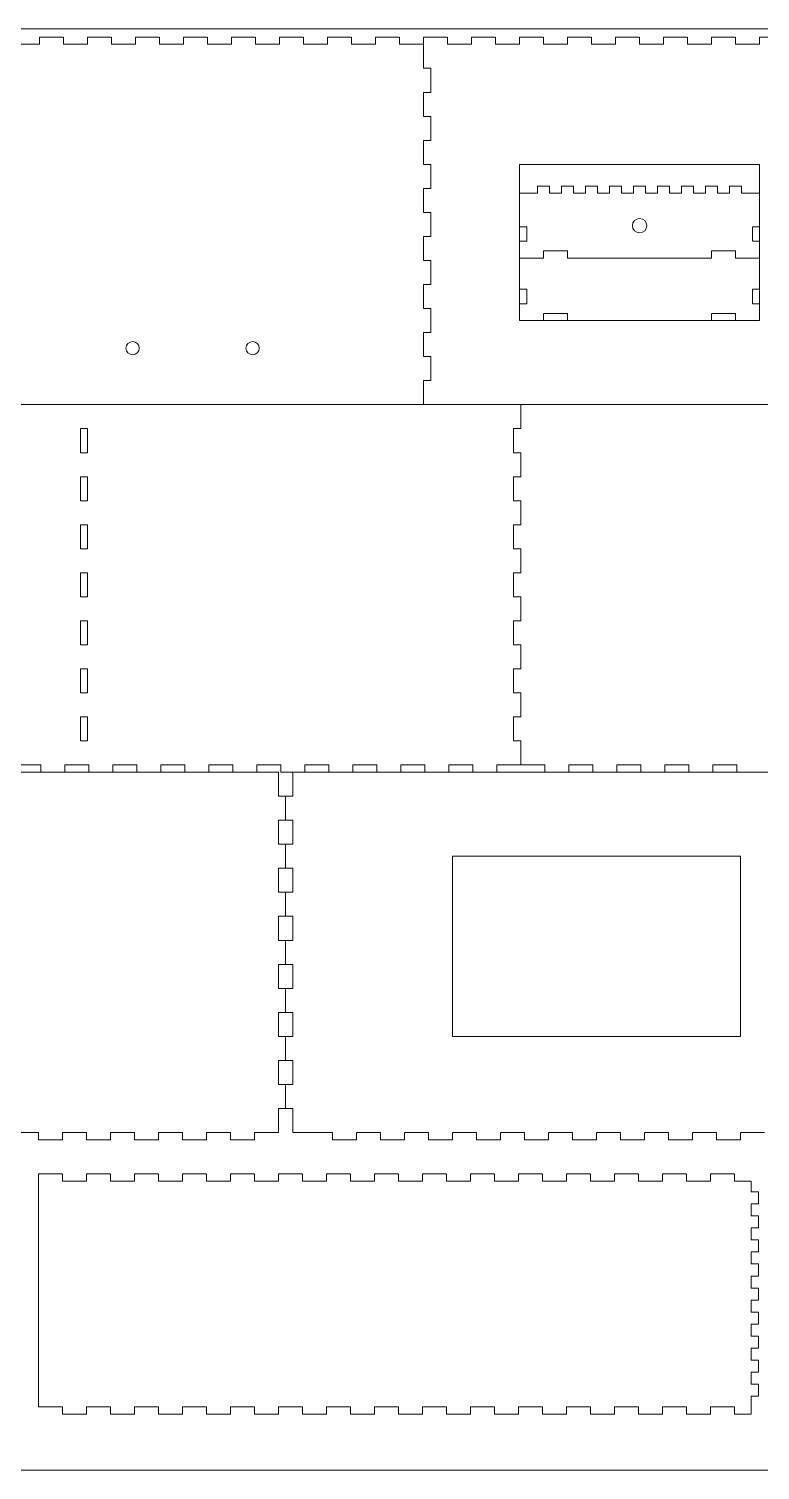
# Model space of a CAD drawing. Header units: millimetres. Extents: x -17105 to -8097, y 7860 to 10394.
# Drawn here: x -16789 to -16485, y 8040 to 8640 of the extents above; entities that cross this region are included whole.
import ezdxf

# ---------------------------------------------------------------- set-up
doc = ezdxf.new("R2010")
doc.units = ezdxf.units.MM
doc.layers.add('A-DETL-THIN', color=151, linetype='Continuous', lineweight=9)

msp = doc.modelspace()

# ---------------------------------------------------------------- linework, layer by layer
at = {"layer": 'A-DETL-THIN'}
for p, q in [((-17105.38, 8639.97), (-16205.38, 8639.97)), ((-16784.99, 8633.53), (-16784.99, 8636.53)), ((-16774.99, 8636.53), (-16784.99, 8636.53)), ((-16774.99, 8633.53), (-16774.99, 8636.53)), ((-16764.99, 8633.53), (-16764.99, 8636.53)), ((-16754.99, 8636.53), (-16764.99, 8636.53)), ((-16754.99, 8633.53), (-16754.99, 8636.53)), ((-16744.99, 8633.53), (-16744.99, 8636.53)), ((-16734.99, 8636.53), (-16744.99, 8636.53)), ((-16734.99, 8633.53), (-16734.99, 8636.53)), ((-16724.99, 8633.53), (-16724.99, 8636.53)), ((-16714.99, 8636.53), (-16724.99, 8636.53)), ((-16714.99, 8633.53), (-16714.99, 8636.53)), ((-16704.99, 8633.53), (-16704.99, 8636.53)), ((-16694.99, 8636.53), (-16704.99, 8636.53)), ((-16694.99, 8633.53), (-16694.99, 8636.53)), ((-16684.99, 8633.53), (-16684.99, 8636.53)), ((-16674.99, 8636.53), (-16684.99, 8636.53)), ((-16674.99, 8633.53), (-16674.99, 8636.53)), ((-16664.99, 8633.53), (-16664.99, 8636.53)), ((-16654.99, 8636.53), (-16664.99, 8636.53)), ((-16654.99, 8633.53), (-16654.99, 8636.53)), ((-16644.99, 8633.53), (-16644.99, 8636.53)), ((-16634.99, 8636.53), (-16644.99, 8636.53)), ((-16634.99, 8633.53), (-16634.99, 8636.53)), ((-16624.99, 8636.53), (-16624.99, 8623.53)), ((-16614.99, 8636.53), (-16624.99, 8636.53)), ((-16614.99, 8633.53), (-16614.99, 8636.53)), ((-16604.99, 8633.53), (-16604.99, 8636.53)), ((-16594.99, 8636.53), (-16604.99, 8636.53)), ((-16594.99, 8633.53), (-16594.99, 8636.53)), ((-16584.99, 8633.53), (-16584.99, 8636.53)), ((-16574.99, 8636.53), (-16584.99, 8636.53)), ((-16574.99, 8633.53), (-16574.99, 8636.53)), ((-16564.99, 8633.53), (-16564.99, 8636.53)), ((-16554.99, 8636.53), (-16564.99, 8636.53)), ((-16554.99, 8633.53), (-16554.99, 8636.53)), ((-16544.99, 8633.53), (-16544.99, 8636.53)), ((-16534.99, 8636.53), (-16544.99, 8636.53)), ((-16534.99, 8633.53), (-16534.99, 8636.53)), ((-16524.99, 8633.53), (-16524.99, 8636.53)), ((-16514.99, 8636.53), (-16524.99, 8636.53)), ((-16514.99, 8633.53), (-16514.99, 8636.53)), ((-16504.99, 8633.53), (-16504.99, 8636.53)), ((-16494.99, 8636.53), (-16504.99, 8636.53)), ((-16494.99, 8633.53), (-16494.99, 8636.53)), ((-16484.99, 8633.53), (-16484.99, 8636.53)), ((-16474.99, 8636.53), (-16484.99, 8636.53)), ((-16794.99, 8633.53), (-16784.99, 8633.53)), ((-16774.99, 8633.53), (-16764.99, 8633.53)), ((-16754.99, 8633.53), (-16744.99, 8633.53)), ((-16734.99, 8633.53), (-16724.99, 8633.53)), ((-16714.99, 8633.53), (-16704.99, 8633.53)), ((-16694.99, 8633.53), (-16684.99, 8633.53)), ((-16674.99, 8633.53), (-16664.99, 8633.53)), ((-16654.99, 8633.53), (-16644.99, 8633.53)), ((-16624.99, 8633.53), (-16634.99, 8633.53)), ((-16634.99, 8633.53), (-16624.99, 8633.53)), ((-16624.99, 8633.53), (-16624.99, 8623.53)), ((-16614.99, 8633.53), (-16604.99, 8633.53)), ((-16594.99, 8633.53), (-16584.99, 8633.53)), ((-16574.99, 8633.53), (-16564.99, 8633.53)), ((-16554.99, 8633.53), (-16544.99, 8633.53)), ((-16534.99, 8633.53), (-16524.99, 8633.53)), ((-16514.99, 8633.53), (-16504.99, 8633.53)), ((-16494.99, 8633.53), (-16484.99, 8633.53)), ((-16624.99, 8623.53), (-16621.99, 8623.53)), ((-16624.99, 8623.53), (-16621.99, 8623.53)), ((-16621.99, 8613.53), (-16621.99, 8623.53)), ((-16621.99, 8613.53), (-16621.99, 8623.53)), ((-16624.99, 8613.53), (-16621.99, 8613.53)), ((-16624.99, 8613.53), (-16621.99, 8613.53)), ((-16624.99, 8613.53), (-16624.99, 8603.53)), ((-16624.99, 8613.53), (-16624.99, 8603.53)), ((-16624.99, 8603.53), (-16621.99, 8603.53)), ((-16624.99, 8603.53), (-16621.99, 8603.53)), ((-16621.99, 8593.53), (-16621.99, 8603.53)), ((-16621.99, 8593.53), (-16621.99, 8603.53)), ((-16624.99, 8593.53), (-16621.99, 8593.53)), ((-16624.99, 8593.53), (-16621.99, 8593.53)), ((-16624.99, 8593.53), (-16624.99, 8583.53)), ((-16624.99, 8593.53), (-16624.99, 8583.53)), ((-16624.99, 8583.53), (-16621.99, 8583.53)), ((-16624.99, 8583.53), (-16621.99, 8583.53)), ((-16621.99, 8573.53), (-16621.99, 8583.53)), ((-16621.99, 8573.53), (-16621.99, 8583.53)), ((-16584.99, 8583.53), (-16484.99, 8583.53)), ((-16584.99, 8518.53), (-16584.99, 8583.53)), ((-16484.99, 8583.53), (-16484.99, 8518.53)), ((-16577.49, 8571.53), (-16577.49, 8574.53)), ((-16577.49, 8574.53), (-16572.49, 8574.53)), ((-16572.49, 8574.53), (-16572.49, 8571.53)), ((-16567.49, 8571.53), (-16567.49, 8574.53)), ((-16567.49, 8574.53), (-16562.49, 8574.53)), ((-16562.49, 8574.53), (-16562.49, 8571.53)), ((-16557.49, 8571.53), (-16557.49, 8574.53)), ((-16557.49, 8574.53), (-16552.49, 8574.53)), ((-16552.49, 8574.53), (-16552.49, 8571.53)), ((-16547.49, 8571.53), (-16547.49, 8574.53)), ((-16547.49, 8574.53), (-16542.49, 8574.53)), ((-16542.49, 8574.53), (-16542.49, 8571.53)), ((-16537.49, 8571.53), (-16537.49, 8574.53)), ((-16537.49, 8574.53), (-16532.49, 8574.53)), ((-16532.49, 8574.53), (-16532.49, 8571.53)), ((-16527.49, 8571.53), (-16527.49, 8574.53)), ((-16527.49, 8574.53), (-16522.49, 8574.53)), ((-16522.49, 8574.53), (-16522.49, 8571.53)), ((-16517.49, 8571.53), (-16517.49, 8574.53)), ((-16517.49, 8574.53), (-16512.49, 8574.53)), ((-16512.49, 8574.53), (-16512.49, 8571.53)), ((-16507.49, 8571.53), (-16507.49, 8574.53)), ((-16507.49, 8574.53), (-16502.49, 8574.53)), ((-16502.49, 8574.53), (-16502.49, 8571.53)), ((-16497.49, 8571.53), (-16497.49, 8574.53)), ((-16497.49, 8574.53), (-16492.49, 8574.53)), ((-16492.49, 8574.53), (-16492.49, 8571.53)), ((-16624.99, 8573.53), (-16621.99, 8573.53)), ((-16624.99, 8573.53), (-16621.99, 8573.53)), ((-16624.99, 8573.53), (-16624.99, 8563.53)), ((-16624.99, 8573.53), (-16624.99, 8563.53)), ((-16577.49, 8571.53), (-16584.99, 8571.53)), ((-16584.99, 8557.53), (-16584.99, 8571.53)), ((-16572.49, 8571.53), (-16567.49, 8571.53)), ((-16562.49, 8571.53), (-16557.49, 8571.53)), ((-16552.49, 8571.53), (-16547.49, 8571.53)), ((-16542.49, 8571.53), (-16537.49, 8571.53)), ((-16532.49, 8571.53), (-16527.49, 8571.53)), ((-16522.49, 8571.53), (-16517.49, 8571.53)), ((-16512.49, 8571.53), (-16507.49, 8571.53)), ((-16502.49, 8571.53), (-16497.49, 8571.53)), ((-16492.49, 8571.53), (-16484.99, 8571.53)), ((-16484.99, 8571.53), (-16484.99, 8557.53)), ((-16624.99, 8563.53), (-16621.99, 8563.53)), ((-16624.99, 8563.53), (-16621.99, 8563.53)), ((-16621.99, 8553.53), (-16621.99, 8563.53)), ((-16621.99, 8553.53), (-16621.99, 8563.53)), ((-16581.99, 8557.53), (-16584.99, 8557.53)), ((-16581.99, 8551.53), (-16581.99, 8557.53)), ((-16487.99, 8551.53), (-16487.99, 8557.53)), ((-16487.99, 8557.53), (-16484.99, 8557.53)), ((-16624.99, 8553.53), (-16621.99, 8553.53)), ((-16624.99, 8553.53), (-16621.99, 8553.53)), ((-16624.99, 8553.53), (-16624.99, 8543.53)), ((-16624.99, 8553.53), (-16624.99, 8543.53)), ((-16584.99, 8544.53), (-16584.99, 8551.53)), ((-16584.99, 8544.53), (-16584.99, 8551.53)), ((-16584.99, 8551.53), (-16581.99, 8551.53)), ((-16484.99, 8551.53), (-16487.99, 8551.53)), ((-16484.99, 8551.53), (-16484.99, 8544.53)), ((-16584.99, 8544.53), (-16584.99, 8531.53)), ((-16584.99, 8544.53), (-16574.99, 8544.53)), ((-16584.99, 8544.53), (-16574.99, 8544.53)), ((-16574.99, 8544.53), (-16574.99, 8547.53)), ((-16574.99, 8547.53), (-16564.99, 8547.53)), ((-16574.99, 8544.53), (-16574.99, 8547.53)), ((-16574.99, 8547.53), (-16564.99, 8547.53)), ((-16564.99, 8547.53), (-16564.99, 8544.53)), ((-16564.99, 8547.53), (-16564.99, 8544.53)), ((-16564.99, 8544.53), (-16504.99, 8544.53)), ((-16564.99, 8544.53), (-16504.99, 8544.53)), ((-16494.99, 8547.53), (-16504.99, 8547.53)), ((-16504.99, 8547.53), (-16504.99, 8544.53)), ((-16494.99, 8547.53), (-16504.99, 8547.53)), ((-16504.99, 8547.53), (-16504.99, 8544.53)), ((-16494.99, 8544.53), (-16494.99, 8547.53)), ((-16494.99, 8544.53), (-16494.99, 8547.53)), ((-16484.99, 8544.53), (-16494.99, 8544.53)), ((-16484.99, 8544.53), (-16494.99, 8544.53)), ((-16484.99, 8531.53), (-16484.99, 8544.53)), ((-16624.99, 8543.53), (-16621.99, 8543.53)), ((-16624.99, 8543.53), (-16621.99, 8543.53)), ((-16621.99, 8533.53), (-16621.99, 8543.53)), ((-16621.99, 8533.53), (-16621.99, 8543.53)), ((-16624.99, 8533.53), (-16621.99, 8533.53)), ((-16624.99, 8533.53), (-16621.99, 8533.53)), ((-16624.99, 8533.53), (-16624.99, 8523.53)), ((-16624.99, 8533.53), (-16624.99, 8523.53)), ((-16584.99, 8531.53), (-16581.99, 8531.53)), ((-16581.99, 8531.53), (-16581.99, 8525.53)), ((-16484.99, 8531.53), (-16487.99, 8531.53)), ((-16487.99, 8531.53), (-16487.99, 8525.53)), ((-16624.99, 8523.53), (-16621.99, 8523.53)), ((-16624.99, 8523.53), (-16621.99, 8523.53)), ((-16621.99, 8513.53), (-16621.99, 8523.53)), ((-16621.99, 8513.53), (-16621.99, 8523.53)), ((-16583.21, 8525.53), (-16584.99, 8525.53)), ((-16584.99, 8525.53), (-16581.99, 8525.53)), ((-16584.99, 8525.53), (-16584.99, 8518.53)), ((-16574.99, 8518.53), (-16574.99, 8521.53)), ((-16574.99, 8521.53), (-16564.99, 8521.53)), ((-16564.99, 8521.53), (-16564.99, 8518.53)), ((-16494.99, 8521.53), (-16504.99, 8521.53)), ((-16504.99, 8521.53), (-16504.99, 8518.53)), ((-16494.99, 8518.53), (-16494.99, 8521.53)), ((-16484.99, 8525.53), (-16487.99, 8525.53)), ((-16486.76, 8525.53), (-16484.99, 8525.53)), ((-16484.99, 8518.53), (-16484.99, 8525.53)), ((-16484.99, 8518.53), (-16584.99, 8518.53)), ((-16584.99, 8518.53), (-16574.99, 8518.53)), ((-16564.99, 8518.53), (-16504.99, 8518.53)), ((-16484.99, 8518.53), (-16494.99, 8518.53)), ((-16624.99, 8513.53), (-16621.99, 8513.53)), ((-16624.99, 8513.53), (-16621.99, 8513.53)), ((-16624.99, 8513.53), (-16624.99, 8503.53)), ((-16624.99, 8513.53), (-16624.99, 8503.53)), ((-16624.99, 8503.53), (-16621.99, 8503.53)), ((-16624.99, 8503.53), (-16621.99, 8503.53)), ((-16621.99, 8493.53), (-16621.99, 8503.53)), ((-16621.99, 8493.53), (-16621.99, 8503.53)), ((-16624.99, 8483.53), (-16624.99, 8493.53)), ((-16624.99, 8493.53), (-16621.99, 8493.53)), ((-16624.99, 8483.53), (-16624.99, 8493.53)), ((-16624.99, 8493.53), (-16621.99, 8493.53)), ((-16624.99, 8493.53), (-16624.99, 8483.53)), ((-16624.99, 8493.53), (-16624.99, 8483.53)), ((-16624.99, 8483.53), (-17094.49, 8483.53)), ((-16874.49, 8483.53), (-16584.49, 8483.53)), ((-16624.99, 8483.53), (-16444.99, 8483.53)), ((-16584.49, 8483.53), (-16584.49, 8473.53)), ((-16584.49, 8483.53), (-16584.49, 8473.53)), ((-16584.49, 8473.53), (-16584.49, 8483.53)), ((-16334.49, 8483.53), (-16584.49, 8483.53)), ((-16584.49, 8473.53), (-16584.49, 8483.53)), ((-16765.09, 8473.53), (-16767.89, 8473.53)), ((-16767.89, 8473.53), (-16767.89, 8463.53)), ((-16765.09, 8473.53), (-16765.09, 8463.53)), ((-16584.49, 8473.53), (-16587.49, 8473.53)), ((-16584.49, 8473.53), (-16587.49, 8473.53)), ((-16587.49, 8473.53), (-16587.49, 8463.53)), ((-16587.49, 8473.53), (-16587.49, 8463.53)), ((-16765.09, 8463.53), (-16767.89, 8463.53)), ((-16584.49, 8463.53), (-16587.49, 8463.53)), ((-16584.49, 8463.53), (-16587.49, 8463.53)), ((-16584.49, 8453.53), (-16584.49, 8463.53)), ((-16584.49, 8453.53), (-16584.49, 8463.53)), ((-16765.09, 8453.53), (-16767.89, 8453.53)), ((-16767.89, 8453.53), (-16767.89, 8443.53)), ((-16765.09, 8453.53), (-16765.09, 8443.53)), ((-16584.49, 8453.53), (-16587.49, 8453.53)), ((-16584.49, 8453.53), (-16587.49, 8453.53)), ((-16587.49, 8453.53), (-16587.49, 8443.53)), ((-16587.49, 8453.53), (-16587.49, 8443.53)), ((-16765.09, 8443.53), (-16767.89, 8443.53)), ((-16584.49, 8443.53), (-16587.49, 8443.53)), ((-16584.49, 8443.53), (-16587.49, 8443.53)), ((-16584.49, 8433.53), (-16584.49, 8443.53)), ((-16584.49, 8433.53), (-16584.49, 8443.53)), ((-16765.09, 8433.53), (-16767.89, 8433.53)), ((-16767.89, 8433.53), (-16767.89, 8423.53)), ((-16765.09, 8433.53), (-16765.09, 8423.53)), ((-16584.49, 8433.53), (-16587.49, 8433.53)), ((-16584.49, 8433.53), (-16587.49, 8433.53)), ((-16587.49, 8433.53), (-16587.49, 8423.53)), ((-16587.49, 8433.53), (-16587.49, 8423.53)), ((-16765.09, 8423.53), (-16767.89, 8423.53)), ((-16584.49, 8423.53), (-16587.49, 8423.53)), ((-16584.49, 8423.53), (-16587.49, 8423.53)), ((-16584.49, 8413.53), (-16584.49, 8423.53)), ((-16584.49, 8413.53), (-16584.49, 8423.53)), ((-16765.09, 8413.53), (-16767.89, 8413.53)), ((-16767.89, 8413.53), (-16767.89, 8403.53)), ((-16765.09, 8413.53), (-16765.09, 8403.53)), ((-16584.49, 8413.53), (-16587.49, 8413.53)), ((-16584.49, 8413.53), (-16587.49, 8413.53)), ((-16587.49, 8413.53), (-16587.49, 8403.53)), ((-16587.49, 8413.53), (-16587.49, 8403.53)), ((-16765.09, 8403.53), (-16767.89, 8403.53)), ((-16584.49, 8403.53), (-16587.49, 8403.53)), ((-16584.49, 8403.53), (-16587.49, 8403.53)), ((-16584.49, 8393.53), (-16584.49, 8403.53)), ((-16584.49, 8393.53), (-16584.49, 8403.53)), ((-16765.09, 8393.53), (-16767.89, 8393.53)), ((-16767.89, 8393.53), (-16767.89, 8383.53)), ((-16765.09, 8393.53), (-16765.09, 8383.53)), ((-16584.49, 8393.53), (-16587.49, 8393.53)), ((-16584.49, 8393.53), (-16587.49, 8393.53)), ((-16587.49, 8393.53), (-16587.49, 8383.53)), ((-16587.49, 8393.53), (-16587.49, 8383.53)), ((-16765.09, 8383.53), (-16767.89, 8383.53)), ((-16584.49, 8383.53), (-16587.49, 8383.53)), ((-16584.49, 8383.53), (-16587.49, 8383.53)), ((-16584.49, 8373.53), (-16584.49, 8383.53)), ((-16584.49, 8373.53), (-16584.49, 8383.53)), ((-16765.09, 8373.53), (-16767.89, 8373.53)), ((-16767.89, 8373.53), (-16767.89, 8363.53)), ((-16765.09, 8373.53), (-16765.09, 8363.53)), ((-16584.49, 8373.53), (-16587.49, 8373.53)), ((-16584.49, 8373.53), (-16587.49, 8373.53)), ((-16587.49, 8373.53), (-16587.49, 8363.53)), ((-16587.49, 8373.53), (-16587.49, 8363.53)), ((-16765.09, 8363.53), (-16767.89, 8363.53)), ((-16584.49, 8363.53), (-16587.49, 8363.53)), ((-16584.49, 8363.53), (-16587.49, 8363.53)), ((-16584.49, 8353.53), (-16584.49, 8363.53)), ((-16584.49, 8353.53), (-16584.49, 8363.53)), ((-16765.09, 8353.53), (-16767.89, 8353.53)), ((-16767.89, 8353.53), (-16767.89, 8343.53)), ((-16765.09, 8353.53), (-16765.09, 8343.53)), ((-16584.49, 8353.53), (-16587.49, 8353.53)), ((-16584.49, 8353.53), (-16587.49, 8353.53)), ((-16587.49, 8353.53), (-16587.49, 8343.53)), ((-16587.49, 8353.53), (-16587.49, 8343.53)), ((-16765.09, 8343.53), (-16767.89, 8343.53)), ((-16584.49, 8343.53), (-16587.49, 8343.53)), ((-16584.49, 8343.53), (-16587.49, 8343.53)), ((-16584.49, 8333.53), (-16584.49, 8343.53)), ((-16584.49, 8333.53), (-16584.49, 8343.53)), ((-16685.49, 8330.53), (-16799.49, 8330.53)), ((-16794.49, 8333.53), (-16784.49, 8333.53)), ((-16784.49, 8333.53), (-16784.49, 8330.53)), ((-16774.49, 8330.53), (-16784.49, 8330.53)), ((-16774.49, 8333.53), (-16774.49, 8330.53)), ((-16774.49, 8333.53), (-16764.49, 8333.53)), ((-16764.49, 8333.53), (-16764.49, 8330.53)), ((-16754.49, 8330.53), (-16764.49, 8330.53)), ((-16754.49, 8333.53), (-16744.49, 8333.53)), ((-16754.49, 8333.53), (-16754.49, 8330.53)), ((-16744.49, 8333.53), (-16744.49, 8330.53)), ((-16734.49, 8330.53), (-16744.49, 8330.53)), ((-16734.49, 8333.53), (-16724.49, 8333.53)), ((-16734.49, 8333.53), (-16734.49, 8330.53)), ((-16724.49, 8333.53), (-16724.49, 8330.53)), ((-16714.49, 8330.53), (-16724.49, 8330.53)), ((-16714.49, 8333.53), (-16714.49, 8330.53)), ((-16714.49, 8333.53), (-16704.49, 8333.53)), ((-16704.49, 8333.53), (-16704.49, 8330.53)), ((-16694.49, 8330.53), (-16704.49, 8330.53)), ((-16694.49, 8333.53), (-16694.49, 8330.53)), ((-16694.49, 8333.53), (-16684.49, 8333.53)), ((-16685.49, 8320.53), (-16685.49, 8330.53)), ((-16684.49, 8333.53), (-16684.49, 8330.53)), ((-16674.49, 8330.53), (-16684.49, 8330.53)), ((-16679.49, 8330.53), (-16679.49, 8320.53)), ((-16417.99, 8330.53), (-16679.49, 8330.53)), ((-16679.49, 8320.53), (-16679.49, 8330.53)), ((-16674.49, 8333.53), (-16674.49, 8330.53)), ((-16674.49, 8333.53), (-16664.49, 8333.53)), ((-16664.49, 8333.53), (-16664.49, 8330.53)), ((-16654.49, 8330.53), (-16664.49, 8330.53)), ((-16654.49, 8333.53), (-16654.49, 8330.53)), ((-16654.49, 8333.53), (-16644.49, 8333.53)), ((-16644.49, 8333.53), (-16644.49, 8330.53)), ((-16634.49, 8330.53), (-16644.49, 8330.53)), ((-16634.49, 8333.53), (-16634.49, 8330.53)), ((-16634.49, 8333.53), (-16624.49, 8333.53)), ((-16624.49, 8333.53), (-16624.49, 8330.53)), ((-16614.49, 8330.53), (-16624.49, 8330.53)), ((-16614.49, 8333.53), (-16614.49, 8330.53)), ((-16614.49, 8333.53), (-16604.49, 8333.53)), ((-16604.49, 8333.53), (-16604.49, 8330.53)), ((-16594.49, 8330.53), (-16604.49, 8330.53)), ((-16584.49, 8333.53), (-16594.49, 8333.53)), ((-16594.49, 8333.53), (-16594.49, 8330.53)), ((-16594.49, 8333.53), (-16584.49, 8333.53)), ((-16584.49, 8333.53), (-16574.49, 8333.53)), ((-16574.49, 8333.53), (-16574.49, 8330.53)), ((-16574.49, 8330.53), (-16564.49, 8330.53)), ((-16564.49, 8333.53), (-16564.49, 8330.53)), ((-16554.49, 8333.53), (-16564.49, 8333.53)), ((-16554.49, 8333.53), (-16554.49, 8330.53)), ((-16554.49, 8330.53), (-16544.49, 8330.53)), ((-16544.49, 8333.53), (-16544.49, 8330.53)), ((-16534.49, 8333.53), (-16544.49, 8333.53)), ((-16534.49, 8333.53), (-16534.49, 8330.53)), ((-16534.49, 8330.53), (-16524.49, 8330.53)), ((-16524.49, 8333.53), (-16524.49, 8330.53)), ((-16514.49, 8333.53), (-16524.49, 8333.53)), ((-16514.49, 8333.53), (-16514.49, 8330.53)), ((-16514.49, 8330.53), (-16504.49, 8330.53)), ((-16504.49, 8333.53), (-16504.49, 8330.53)), ((-16494.49, 8333.53), (-16504.49, 8333.53)), ((-16494.49, 8333.53), (-16494.49, 8330.53)), ((-16494.49, 8330.53), (-16484.49, 8330.53)), ((-16682.49, 8320.53), (-16685.49, 8320.53)), ((-16679.49, 8320.53), (-16682.49, 8320.53)), ((-16682.49, 8310.53), (-16682.49, 8320.53)), ((-16682.49, 8320.53), (-16682.49, 8310.53)), ((-16682.49, 8310.53), (-16685.49, 8310.53)), ((-16685.49, 8310.53), (-16685.49, 8300.53)), ((-16679.49, 8310.53), (-16682.49, 8310.53)), ((-16679.49, 8300.53), (-16679.49, 8310.53)), ((-16682.49, 8300.53), (-16685.49, 8300.53)), ((-16679.49, 8300.53), (-16682.49, 8300.53)), ((-16682.49, 8290.53), (-16682.49, 8300.53)), ((-16682.49, 8300.53), (-16682.49, 8290.53)), ((-16492.99, 8295.53), (-16612.99, 8295.53)), ((-16612.99, 8295.53), (-16612.99, 8220.53)), ((-16492.99, 8220.53), (-16492.99, 8295.53)), ((-16682.49, 8290.53), (-16685.49, 8290.53)), ((-16685.49, 8290.53), (-16685.49, 8280.53)), ((-16679.49, 8290.53), (-16682.49, 8290.53)), ((-16679.49, 8280.53), (-16679.49, 8290.53)), ((-16682.49, 8280.53), (-16685.49, 8280.53)), ((-16679.49, 8280.53), (-16682.49, 8280.53)), ((-16682.49, 8270.53), (-16682.49, 8280.53)), ((-16682.49, 8280.53), (-16682.49, 8270.53)), ((-16682.49, 8270.53), (-16685.49, 8270.53)), ((-16685.49, 8270.53), (-16685.49, 8260.53)), ((-16679.49, 8270.53), (-16682.49, 8270.53)), ((-16679.49, 8260.53), (-16679.49, 8270.53)), ((-16682.49, 8260.53), (-16685.49, 8260.53)), ((-16679.49, 8260.53), (-16682.49, 8260.53)), ((-16682.49, 8250.53), (-16682.49, 8260.53)), ((-16682.49, 8260.53), (-16682.49, 8250.53)), ((-16682.49, 8250.53), (-16685.49, 8250.53)), ((-16685.49, 8250.53), (-16685.49, 8240.53)), ((-16679.49, 8250.53), (-16682.49, 8250.53)), ((-16679.49, 8240.53), (-16679.49, 8250.53)), ((-16682.49, 8240.53), (-16685.49, 8240.53)), ((-16679.49, 8240.53), (-16682.49, 8240.53)), ((-16682.49, 8230.53), (-16682.49, 8240.53)), ((-16682.49, 8240.53), (-16682.49, 8230.53)), ((-16682.49, 8230.53), (-16685.49, 8230.53)), ((-16685.49, 8230.53), (-16685.49, 8220.53)), ((-16679.49, 8230.53), (-16682.49, 8230.53)), ((-16679.49, 8220.53), (-16679.49, 8230.53)), ((-16682.49, 8220.53), (-16685.49, 8220.53)), ((-16679.49, 8220.53), (-16682.49, 8220.53)), ((-16682.49, 8210.53), (-16682.49, 8220.53)), ((-16682.49, 8220.53), (-16682.49, 8210.53)), ((-16612.99, 8220.53), (-16492.99, 8220.53)), ((-16682.49, 8210.53), (-16685.49, 8210.53)), ((-16685.49, 8210.53), (-16685.49, 8200.53)), ((-16679.49, 8210.53), (-16682.49, 8210.53)), ((-16679.49, 8200.53), (-16679.49, 8210.53)), ((-16682.49, 8200.53), (-16685.49, 8200.53)), ((-16679.49, 8200.53), (-16682.49, 8200.53)), ((-16682.49, 8190.53), (-16682.49, 8200.53)), ((-16682.49, 8200.53), (-16682.49, 8190.53)), ((-16682.49, 8190.53), (-16685.49, 8190.53)), ((-16685.49, 8190.53), (-16685.49, 8180.53)), ((-16679.49, 8190.53), (-16682.49, 8190.53)), ((-16679.49, 8180.53), (-16679.49, 8190.53)), ((-16799.49, 8180.53), (-16785.49, 8180.53)), ((-16785.49, 8180.53), (-16785.49, 8177.53)), ((-16775.49, 8180.53), (-16775.49, 8177.53)), ((-16775.49, 8180.53), (-16765.49, 8180.53)), ((-16765.49, 8180.53), (-16765.49, 8177.53)), ((-16755.49, 8180.53), (-16745.49, 8180.53)), ((-16755.49, 8180.53), (-16755.49, 8177.53)), ((-16745.49, 8180.53), (-16745.49, 8177.53)), ((-16735.49, 8180.53), (-16725.49, 8180.53)), ((-16735.49, 8180.53), (-16735.49, 8177.53)), ((-16725.49, 8180.53), (-16725.49, 8177.53)), ((-16715.49, 8180.53), (-16715.49, 8177.53)), ((-16715.49, 8180.53), (-16705.49, 8180.53)), ((-16705.49, 8180.53), (-16705.49, 8177.53)), ((-16695.49, 8180.53), (-16695.49, 8177.53)), ((-16695.49, 8180.53), (-16685.49, 8180.53)), ((-16679.49, 8180.53), (-16662.99, 8180.53)), ((-16662.99, 8180.53), (-16662.99, 8177.53)), ((-16652.99, 8180.53), (-16652.99, 8177.53)), ((-16652.99, 8180.53), (-16642.99, 8180.53)), ((-16642.99, 8180.53), (-16642.99, 8177.53)), ((-16632.99, 8180.53), (-16622.99, 8180.53)), ((-16632.99, 8180.53), (-16632.99, 8177.53)), ((-16622.99, 8180.53), (-16622.99, 8177.53)), ((-16612.99, 8180.53), (-16612.99, 8177.53)), ((-16612.99, 8180.53), (-16602.99, 8180.53)), ((-16602.99, 8180.53), (-16602.99, 8177.53)), ((-16592.99, 8180.53), (-16592.99, 8177.53)), ((-16592.99, 8180.53), (-16582.99, 8180.53)), ((-16582.99, 8180.53), (-16582.99, 8177.53)), ((-16572.99, 8180.53), (-16562.99, 8180.53)), ((-16572.99, 8180.53), (-16572.99, 8177.53)), ((-16562.99, 8180.53), (-16562.99, 8177.53)), ((-16552.99, 8180.53), (-16542.99, 8180.53)), ((-16552.99, 8180.53), (-16552.99, 8177.53)), ((-16542.99, 8180.53), (-16542.99, 8177.53)), ((-16532.99, 8180.53), (-16532.99, 8177.53)), ((-16532.99, 8180.53), (-16522.99, 8180.53)), ((-16522.99, 8180.53), (-16522.99, 8177.53)), ((-16512.99, 8180.53), (-16512.99, 8177.53)), ((-16512.99, 8180.53), (-16502.99, 8180.53)), ((-16502.99, 8180.53), (-16502.99, 8177.53)), ((-16492.99, 8180.53), (-16492.99, 8177.53)), ((-16492.99, 8180.53), (-16482.99, 8180.53)), ((-16775.49, 8177.53), (-16785.49, 8177.53)), ((-16755.49, 8177.53), (-16765.49, 8177.53)), ((-16735.49, 8177.53), (-16745.49, 8177.53)), ((-16715.49, 8177.53), (-16725.49, 8177.53)), ((-16695.49, 8177.53), (-16705.49, 8177.53)), ((-16652.99, 8177.53), (-16662.99, 8177.53)), ((-16632.99, 8177.53), (-16642.99, 8177.53)), ((-16612.99, 8177.53), (-16622.99, 8177.53)), ((-16592.99, 8177.53), (-16602.99, 8177.53)), ((-16572.99, 8177.53), (-16582.99, 8177.53)), ((-16552.99, 8177.53), (-16562.99, 8177.53)), ((-16532.99, 8177.53), (-16542.99, 8177.53)), ((-16512.99, 8177.53), (-16522.99, 8177.53)), ((-16492.99, 8177.53), (-16502.99, 8177.53)), ((-16785.49, 8163.3), (-16785.49, 8066.3)), ((-16785.49, 8163.3), (-16775.49, 8163.3)), ((-16775.49, 8163.3), (-16775.49, 8160.3)), ((-16765.49, 8160.3), (-16775.49, 8160.3)), ((-16765.49, 8163.3), (-16765.49, 8160.3)), ((-16765.49, 8163.3), (-16755.49, 8163.3)), ((-16755.49, 8163.3), (-16755.49, 8160.3)), ((-16745.49, 8160.3), (-16755.49, 8160.3)), ((-16745.49, 8163.3), (-16745.49, 8160.3)), ((-16735.49, 8163.3), (-16745.49, 8163.3)), ((-16735.49, 8163.3), (-16735.49, 8160.3)), ((-16725.49, 8160.3), (-16735.49, 8160.3)), ((-16725.49, 8163.3), (-16725.49, 8160.3)), ((-16725.49, 8163.3), (-16715.49, 8163.3)), ((-16715.49, 8163.3), (-16715.49, 8160.3)), ((-16705.49, 8160.3), (-16715.49, 8160.3)), ((-16705.49, 8163.3), (-16705.49, 8160.3)), ((-16705.49, 8163.3), (-16695.49, 8163.3)), ((-16695.49, 8163.3), (-16695.49, 8160.3)), ((-16685.49, 8160.3), (-16695.49, 8160.3)), ((-16685.49, 8163.3), (-16685.49, 8160.3)), ((-16685.49, 8163.3), (-16675.49, 8163.3)), ((-16675.49, 8163.3), (-16675.49, 8160.3)), ((-16665.49, 8160.3), (-16675.49, 8160.3)), ((-16665.49, 8163.3), (-16665.49, 8160.3)), ((-16655.49, 8163.3), (-16665.49, 8163.3)), ((-16655.49, 8163.3), (-16655.49, 8160.3)), ((-16645.49, 8160.3), (-16655.49, 8160.3)), ((-16645.49, 8163.3), (-16645.49, 8160.3)), ((-16645.49, 8163.3), (-16635.49, 8163.3)), ((-16635.49, 8163.3), (-16635.49, 8160.3)), ((-16625.49, 8160.3), (-16635.49, 8160.3)), ((-16625.49, 8163.3), (-16625.49, 8160.3)), ((-16625.49, 8163.3), (-16615.49, 8163.3)), ((-16615.49, 8163.3), (-16615.49, 8160.3)), ((-16605.49, 8160.3), (-16615.49, 8160.3)), ((-16605.49, 8163.3), (-16605.49, 8160.3)), ((-16605.49, 8163.3), (-16595.49, 8163.3)), ((-16595.49, 8163.3), (-16595.49, 8160.3)), ((-16585.49, 8160.3), (-16595.49, 8160.3)), ((-16585.49, 8163.3), (-16585.49, 8160.3)), ((-16575.49, 8163.3), (-16585.49, 8163.3)), ((-16575.49, 8163.3), (-16575.49, 8160.3)), ((-16565.49, 8160.3), (-16575.49, 8160.3)), ((-16565.49, 8163.3), (-16565.49, 8160.3)), ((-16565.49, 8163.3), (-16555.49, 8163.3)), ((-16555.49, 8163.3), (-16555.49, 8160.3)), ((-16545.49, 8160.3), (-16555.49, 8160.3)), ((-16545.49, 8163.3), (-16545.49, 8160.3)), ((-16545.49, 8163.3), (-16535.49, 8163.3)), ((-16535.49, 8163.3), (-16535.49, 8160.3)), ((-16525.49, 8160.3), (-16535.49, 8160.3)), ((-16525.49, 8163.3), (-16525.49, 8160.3)), ((-16525.49, 8163.3), (-16515.49, 8163.3)), ((-16515.49, 8163.3), (-16515.49, 8160.3)), ((-16505.49, 8160.3), (-16515.49, 8160.3)), ((-16505.49, 8163.3), (-16505.49, 8160.3)), ((-16505.49, 8163.3), (-16495.49, 8163.3)), ((-16495.49, 8163.3), (-16495.49, 8160.3)), ((-16488.49, 8160.3), (-16495.49, 8160.3)), ((-16488.49, 8155.8), (-16488.49, 8160.3)), ((-16488.49, 8155.8), (-16485.49, 8155.8)), ((-16485.49, 8155.8), (-16485.49, 8150.8)), ((-16485.49, 8150.8), (-16488.49, 8150.8)), ((-16488.49, 8150.8), (-16488.49, 8145.8)), ((-16488.49, 8145.8), (-16485.49, 8145.8)), ((-16485.49, 8145.8), (-16485.49, 8140.8)), ((-16485.49, 8140.8), (-16488.49, 8140.8)), ((-16488.49, 8140.8), (-16488.49, 8135.8)), ((-16488.49, 8135.8), (-16485.49, 8135.8)), ((-16485.49, 8130.8), (-16488.49, 8130.8)), ((-16488.49, 8130.8), (-16488.49, 8125.8)), ((-16485.49, 8135.8), (-16485.49, 8130.8)), ((-16488.49, 8125.8), (-16485.49, 8125.8)), ((-16485.49, 8125.8), (-16485.49, 8120.8)), ((-16485.49, 8120.8), (-16488.49, 8120.8)), ((-16488.49, 8120.8), (-16488.49, 8115.8)), ((-16488.49, 8115.8), (-16485.49, 8115.8)), ((-16485.49, 8115.8), (-16485.49, 8110.8)), ((-16485.49, 8110.8), (-16488.49, 8110.8)), ((-16488.49, 8110.8), (-16488.49, 8105.8)), ((-16488.49, 8105.8), (-16485.49, 8105.8)), ((-16485.49, 8100.8), (-16488.49, 8100.8)), ((-16488.49, 8100.8), (-16488.49, 8095.8)), ((-16485.49, 8105.8), (-16485.49, 8100.8)), ((-16488.49, 8095.8), (-16485.49, 8095.8)), ((-16485.49, 8095.8), (-16485.49, 8090.8)), ((-16485.49, 8090.8), (-16488.49, 8090.8)), ((-16488.49, 8090.8), (-16488.49, 8085.8)), ((-16488.49, 8085.8), (-16485.49, 8085.8)), ((-16485.49, 8085.8), (-16485.49, 8080.8)), ((-16485.49, 8080.8), (-16488.49, 8080.8)), ((-16488.49, 8080.8), (-16488.49, 8075.8)), ((-16488.49, 8075.8), (-16485.49, 8075.8)), ((-16485.49, 8070.8), (-16488.49, 8070.8)), ((-16488.49, 8070.8), (-16488.49, 8063.3)), ((-16485.49, 8075.8), (-16485.49, 8070.8)), ((-16785.49, 8066.3), (-16775.49, 8066.3)), ((-16775.49, 8066.3), (-16775.49, 8063.3)), ((-16765.49, 8066.3), (-16765.49, 8063.3)), ((-16765.49, 8066.3), (-16755.49, 8066.3)), ((-16755.49, 8066.3), (-16755.49, 8063.3)), ((-16745.49, 8066.3), (-16745.49, 8063.3)), ((-16735.49, 8066.3), (-16745.49, 8066.3)), ((-16735.49, 8066.3), (-16735.49, 8063.3)), ((-16725.49, 8066.3), (-16725.49, 8063.3)), ((-16725.49, 8066.3), (-16715.49, 8066.3)), ((-16715.49, 8066.3), (-16715.49, 8063.3)), ((-16705.49, 8066.3), (-16705.49, 8063.3)), ((-16705.49, 8066.3), (-16695.49, 8066.3)), ((-16695.49, 8066.3), (-16695.49, 8063.3)), ((-16685.49, 8066.3), (-16685.49, 8063.3)), ((-16685.49, 8066.3), (-16675.49, 8066.3)), ((-16675.49, 8066.3), (-16675.49, 8063.3)), ((-16665.49, 8066.3), (-16665.49, 8063.3)), ((-16655.49, 8066.3), (-16665.49, 8066.3)), ((-16655.49, 8066.3), (-16655.49, 8063.3)), ((-16645.49, 8066.3), (-16645.49, 8063.3)), ((-16645.49, 8066.3), (-16635.49, 8066.3)), ((-16635.49, 8066.3), (-16635.49, 8063.3)), ((-16625.49, 8066.3), (-16625.49, 8063.3)), ((-16625.49, 8066.3), (-16615.49, 8066.3)), ((-16615.49, 8066.3), (-16615.49, 8063.3)), ((-16605.49, 8066.3), (-16605.49, 8063.3)), ((-16605.49, 8066.3), (-16595.49, 8066.3)), ((-16595.49, 8066.3), (-16595.49, 8063.3)), ((-16585.49, 8066.3), (-16585.49, 8063.3)), ((-16575.49, 8066.3), (-16585.49, 8066.3)), ((-16575.49, 8066.3), (-16575.49, 8063.3)), ((-16565.49, 8066.3), (-16565.49, 8063.3)), ((-16565.49, 8066.3), (-16555.49, 8066.3)), ((-16555.49, 8066.3), (-16555.49, 8063.3)), ((-16545.49, 8066.3), (-16545.49, 8063.3)), ((-16545.49, 8066.3), (-16535.49, 8066.3)), ((-16535.49, 8066.3), (-16535.49, 8063.3)), ((-16525.49, 8066.3), (-16525.49, 8063.3)), ((-16525.49, 8066.3), (-16515.49, 8066.3)), ((-16515.49, 8066.3), (-16515.49, 8063.3)), ((-16505.49, 8066.3), (-16505.49, 8063.3)), ((-16505.49, 8066.3), (-16495.49, 8066.3)), ((-16495.49, 8066.3), (-16495.49, 8063.3)), ((-16765.49, 8063.3), (-16775.49, 8063.3)), ((-16745.49, 8063.3), (-16755.49, 8063.3)), ((-16725.49, 8063.3), (-16735.49, 8063.3)), ((-16705.49, 8063.3), (-16715.49, 8063.3)), ((-16685.49, 8063.3), (-16695.49, 8063.3)), ((-16665.49, 8063.3), (-16675.49, 8063.3)), ((-16645.49, 8063.3), (-16655.49, 8063.3)), ((-16625.49, 8063.3), (-16635.49, 8063.3)), ((-16605.49, 8063.3), (-16615.49, 8063.3)), ((-16585.49, 8063.3), (-16595.49, 8063.3)), ((-16565.49, 8063.3), (-16575.49, 8063.3)), ((-16545.49, 8063.3), (-16555.49, 8063.3)), ((-16525.49, 8063.3), (-16535.49, 8063.3)), ((-16505.49, 8063.3), (-16515.49, 8063.3)), ((-16488.49, 8063.3), (-16495.49, 8063.3)), ((-16205.38, 8039.97), (-17105.38, 8039.97))]:
    msp.add_line(p, q, dxfattribs=at)
for centre, radius in [((-16534.99, 8558.03), 3), ((-16746.24, 8507.03), 2.75), ((-16696.24, 8507.03), 2.75)]:
    msp.add_circle(centre, radius, dxfattribs=at)

doc.saveas('drawing.dxf')
